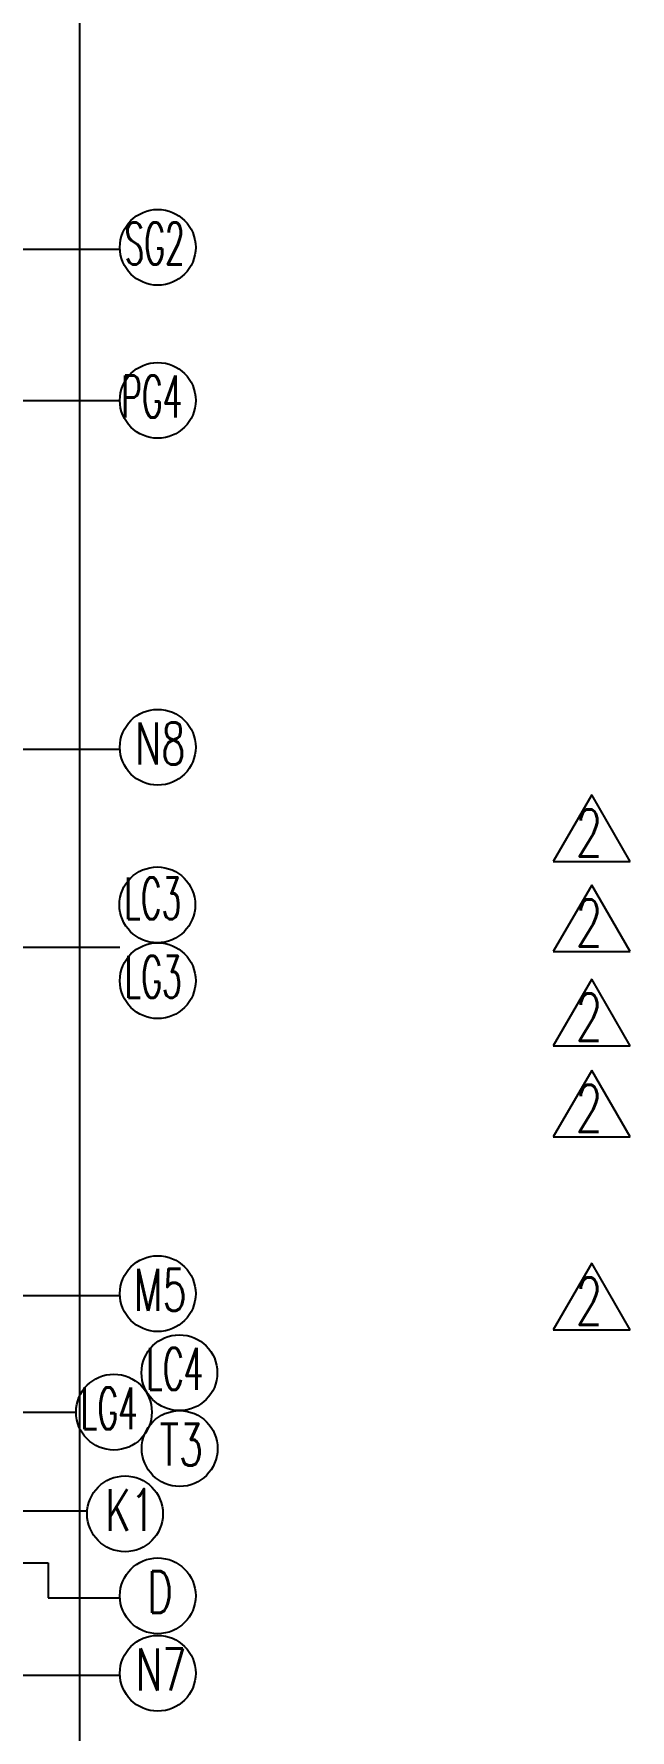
# Model space of a CAD drawing. Header units: millimetres. Extents: x -1250 to 28450, y -500 to 41550.
# Drawn here: x 7339 to 9903, y 5118 to 12413 of the extents above; entities that cross this region are included whole.
import ezdxf

# ---------------------------------------------------------------- set-up
doc = ezdxf.new("R2010")
doc.units = ezdxf.units.MM
doc.header["$LTSCALE"] = 500
doc.linetypes.add('CENTER', pattern=[2, 1.25, -0.25, 0.25, -0.25])
for name, color, linetype in [('2细线层', 4, 'Continuous'), ('3中心线层', 1, 'CENTER'), ('6文字层', 3, 'Continuous')]:
    doc.layers.add(name, color=color, linetype=linetype)
doc.styles.add('PC_TEXTSTYLE', font='romans.shx', dxfattribs={"width": 0.67, "bigfont": 'hzfs.shx'})
doc.styles.add('TH_GBDIM', font='romans.shx', dxfattribs={"width": 0.8, "bigfont": 'gbcbig.shx'})
doc.dimstyles.new('TH_GBDIM', dxfattribs={"dimscale": 50, "dimtxt": 3.5, "dimasz": 2.5, "dimexe": 2, "dimexo": 0, "dimgap": 1.5, "dimtad": 1, "dimdec": 1, "dimzin": 0, "dimdsep": 46, "dimtxsty": 'TH_GBDIM', "dimcen": 2.5, "dimclrd": 130, "dimclre": 130, "dimclrt": 3, "dimadec": 0, "dimazin": 0, "dimtfac": 0.714286, "dimtdec": 1, "dimtmove": 0, "dimatfit": 3, "dimfxl": 1, "dimtzin": 0, "dimlwd": -1, "dimlwe": -1, "dimarcsym": 0})

# ---------------------------------------------------------------- blocks, each defined once
blk = doc.blocks.new('*D54')
at = {"layer": '2细线层', "color": 130}
for p, q in [((6934.6, 36570.7), (7636.4, 36570.7)), ((7536.4, 2661.6), (7536.4, 36445.7)), ((6635.1, 2536.6), (7636.4, 2536.6))]:
    blk.add_line(p, q, dxfattribs=at)
for points in [[(7515.6, 36445.7), (7557.3, 36445.7), (7536.4, 36570.7)], [(7515.6, 2661.6), (7557.3, 2661.6), (7536.4, 2536.6)]]:
    blk.add_solid(points, dxfattribs=at)
at = {"layer": 'Defpoints', "color": 0}
for p in [(6934.6, 36570.7), (7536.4, 36570.7), (6635.1, 2536.6)]:
    blk.add_point(p, dxfattribs=at)
at = {"layer": '2细线层', "color": 3, "insert": (7373.9, 19553.7), "char_height": 175, "attachment_point": 5, "rotation": 90, "style": 'TH_GBDIM'}
blk.add_mtext('~41537{}{}', dxfattribs=at)

msp = doc.modelspace()

# ---------------------------------------------------------------- linework, layer by layer
for centre in [(7871.78, 11494.93), (7871.78, 10836.65), (7871.78, 9344.93), (7869.79, 8666.99), (7871.78, 8340.96), (7871.78, 6994.93), (7964.83, 6654.83), (7683.17, 6485.54), (7966.13, 6328.79), (7730.97, 6048.05), (7871.78, 5695.25), (7871.78, 5362.37)]:
    msp.add_circle(centre, 163.02)
at = {"layer": '2细线层'}
for p, q in [((5964.75, 11486.65), (7708.97, 11486.65)), ((5790.78, 10836.65), (7708.76, 10836.65)), ((5874.78, 9336.65), (7708.97, 9336.65)), ((5738.78, 8485.54), (7708.97, 8485.54)), ((6216.34, 6986.65), (7708.97, 6986.65)), ((5738.78, 6485.54), (7520.15, 6485.54)), ((6579.11, 6060.65), (7568.44, 6060.65)), ((5829.78, 5836.65), (7400.24, 5836.65)), ((7400.24, 5836.65), (7400.24, 5686.97)), ((7400.24, 5686.97), (7708.97, 5686.97)), ((7278.2, 5354.09), (7708.97, 5354.09))]:
    msp.add_line(p, q, dxfattribs=at)
at = {"layer": '3中心线层'}
for points in [[(9737.65, 9139.8), (9572.52, 8853.8), (9902.77, 8853.8)], [(9737.65, 8752.44), (9572.52, 8466.44), (9902.77, 8466.44)], [(9737.65, 8347.26), (9572.52, 8061.26), (9902.77, 8061.26)], [(9737.65, 7954.8), (9572.52, 7668.8), (9902.77, 7668.8)], [(9737.65, 7125.7), (9572.52, 6839.7), (9902.77, 6839.7)]]:
    msp.add_lwpolyline(points, close=True, dxfattribs=at)

# ---------------------------------------------------------------- texts
at = {"layer": '3中心线层', "style": 'PC_TEXTSTYLE', "width": 0.67}
for p in [(9668.45, 8875.37), (9668.45, 8488.01), (9668.45, 8082.83), (9668.45, 7690.37), (9668.45, 6861.27)]:
    msp.add_text('2', height=202.5, dxfattribs=at).set_placement(p)
at = {"layer": '6文字层', "style": 'PC_TEXTSTYLE'}
for s, width, p in [('SG2', 0.55, (7728.81, 11421.32)), ('PG4', 0.55, (7714.45, 10763.05)), ('N8', 0.67, (7773.4, 9271.32)), ('LC3', 0.55, (7726.81, 8605.09)), ('LG3', 0.55, (7728.81, 8267.36)), ('M5', 0.67, (7768.57, 6921.32)), ('LC4', 0.55, (7821.85, 6581.23)), ('LG4', 0.55, (7540.19, 6411.94)), ('T3', 0.67, (7880.1, 6255.19)), ('K1', 0.67, (7646.58, 5974.45)), ('D', 0.67, (7827.23, 5621.64)), ('N7', 0.67, (7777.3, 5288.77))]:
    msp.add_text(s, height=180, dxfattribs=dict(at, width=width)).set_placement(p)

# ---------------------------------------------------------------- dimensions: what is measured, and where the dimension line sits
at = {"layer": '2细线层'}
dim = msp.add_linear_dim(base=(7536.42, 36570.66), p1=(6635.12, 2536.65), p2=(6934.64, 36570.66), angle=90, text='~41537{}{}', dimstyle='TH_GBDIM', override={"dimgap": 1.5, "dimtad": 1, "dimjust": 0, "dimdec": 1, "dimlfac": 1, "dimse1": 0, "dimse2": 0, "dimsd1": 0, "dimsd2": 0}, dxfattribs=at)
dim.commit()
dim.dimension.update_dxf_attribs({"geometry": '*D54', "text_midpoint": (7536.42, 19553.66), "dimtype": 160})

doc.saveas('drawing.dxf')
